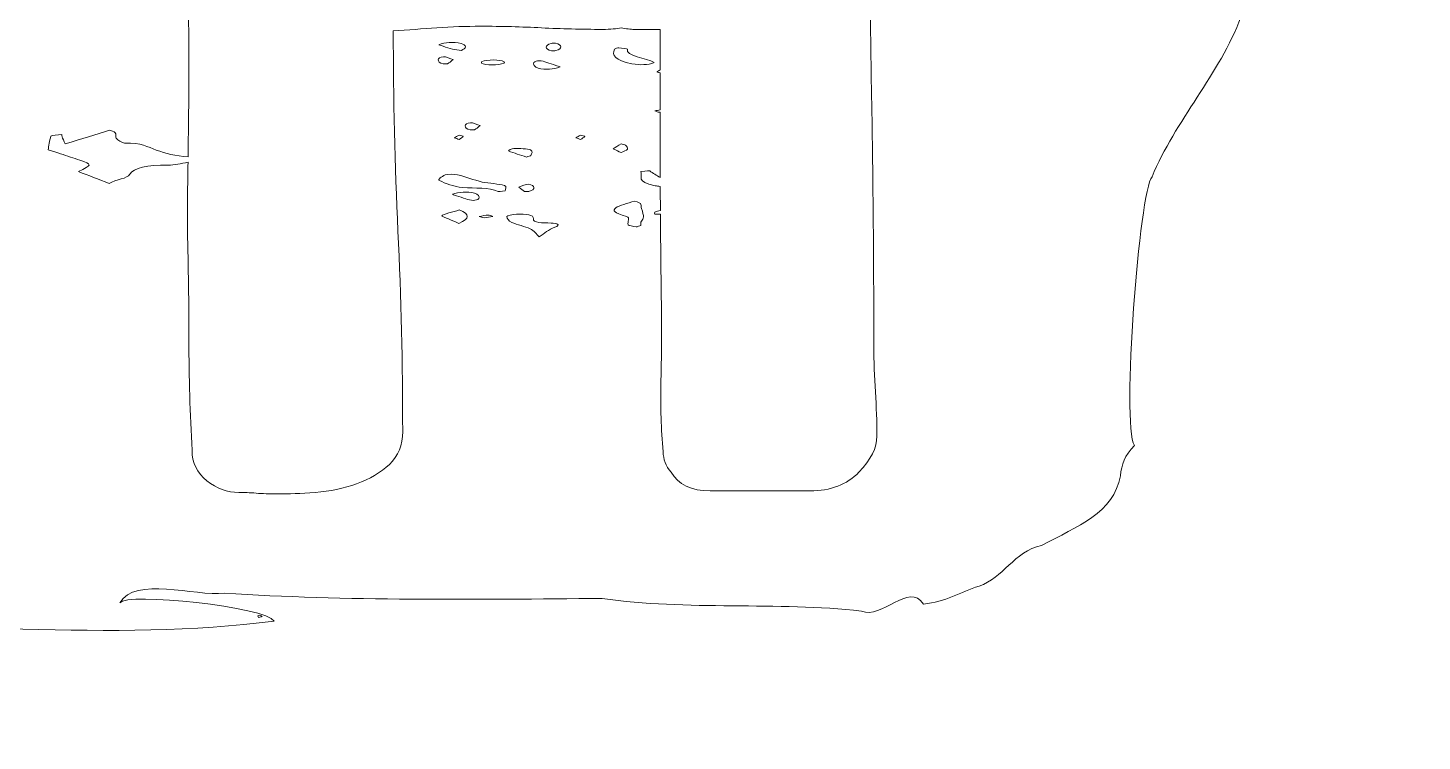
# Model space of a CAD drawing. Header units: inches. Extents: x 67 to 1013, y -929 to -151.
# Drawn here: x 722.6 to 963, y -929.2 to -806.2 of the extents above; entities that cross this region are included whole.
import ezdxf

# ---------------------------------------------------------------- set-up
doc = ezdxf.new("R2010")
doc.units = ezdxf.units.IN
doc.header["$MEASUREMENT"] = 0
doc.layers.add('Layer 1', color=7, linetype='Continuous')

# ---------------------------------------------------------------- blocks, each defined once
blk = doc.blocks.new('block 3')
at = {"layer": 'Layer 1', "lineweight": 0}
for points, knots in [([(959.3842266833344, -682.8145337689311), (959.4287854960694, -673.7352861738527), (946.2147605191658, -676.1222986561206), (939.211236917381, -673.2164720255623), (931.6628805598702, -671.2909392751953), (923.3328753789428, -668.4144030530078), (915.4486141254201, -668.7948667617547), (915.4486141254201, -668.7948667617547), (914.9385247796235, -668.093143361184), (914.9385247796235, -668.093143361184), (913.8725408749378, -666.627843942364), (896.5684531289917, -666.2045352213718), (893.8332275471948, -665.8123865092857), (886.3833368178257, -664.7446888041122), (879.1803891590407, -664.1824064433968), (871.7194366265103, -663.5227490548496), (855.7544502633136, -662.1096426509484), (839.8715705235827, -660.4210817683143), (823.8495613440864, -659.513390708873), (791.8837546074465, -657.7034615915491), (759.8254026443556, -657.5281865414509), (727.8156602951585, -658.3308683708783), (663.3985738831198, -659.9462032325828), (599.2236007402826, -665.5208846259684), (534.9972135827511, -669.922391684031), (479.129343014296, -673.7516451785286), (423.093052597701, -676.7378646320649), (367.0393125761193, -675.4790002722493), (335.1551450628149, -674.7624758674501), (303.2356109394013, -672.6722624700124), (271.3402258228907, -674.2044001079375), (239.6177787558099, -675.7276571433231), (207.1588648782281, -679.8611881247907), (175.7400720979394, -684.2076977671331), (170.9978303424868, -684.3384140044946), (166.6754697070464, -683.9021738798074), (161.8406827251411, -683.7695880419105), (159.6613517022333, -684.2181363701166), (154.1130005163732, -679.2859743603804), (153.5705047613146, -682.9422898054472), (150.4091660577233, -681.2443809201432), (149.1855125079728, -684.764682926334), (145.8967293679543, -684.2334047744807), (148.6905357664955, -688.4526257804409), (143.1315901776079, -689.8205501714292), (141.9331762350703, -693.2012553377208), (143.7191121455362, -695.927132916846), (141.4260470901199, -699.146585037046), (141.8716352174806, -701.3564528686838), (142.4924983949386, -704.4388009496961), (144.9140984870937, -705.5334520625747), (146.0193440030007, -708.582926334193), (149.7155442594685, -718.7784812483405), (152.8891911665778, -729.1511808131218), (156.2219099191534, -739.4575095589316), (157.5412246962469, -743.5365105248147), (158.8667714751218, -747.6460482994244), (159.3048812003453, -751.8758637084138), (159.7211789193334, -755.8892728555475), (159.3299650075141, -759.930726010698), (158.9389068957398, -763.9460047583652), (157.6297191215408, -777.3896790009094), (156.3203755472969, -790.8330416433637), (155.0111877730978, -804.2768716859518), (153.9381928664088, -815.2973878358953), (152.8775061632377, -826.5177954429728), (155.4907403101661, -837.3278257327529), (157.6150739173554, -846.1133902438905), (162.1027384000436, -854.3265453914191), (164.23112280839, -863.1114867023789), (166.3595072167363, -871.8964280133368), (165.6588744164774, -882.0362065115442), (158.7407292390963, -888.5291733673985), (164.1449653837635, -890.0946522148515), (165.344002526479, -897.8851218415657), (160.6153153749001, -900.7100882490122), (165.6119786030731, -898.1730403238598), (169.9296652371777, -905.2499457466201), (169.4845445099509, -910.3932168166975), (169.0389563825902, -915.5364878867749), (168.4385030109661, -922.402284249194), (173.8586307601763, -924.1290161427369), (184.4435299856086, -927.4804309006558), (186.7688456502428, -929.2165107968722), (199.6890317431607, -927.9606066379038), (213.348644847425, -926.6325670583155), (227.1905440037908, -926.3781455855951), (240.8038844948287, -924.9862279877507), (260.5072929265634, -922.9715776119119), (282.4721390046743, -919.7304692855214), (302.0911038122722, -921.2724223262503), (323.7024395893404, -920.4346854868036), (347.0229018549207, -925.4956941333694), (368.986034132542, -923.2372166878376), (386.5950225656379, -923.8283220567919), (406.4743292476478, -923.3310083146462), (423.380971079996, -923.8429672609764), (451.9338220411255, -921.9367537161324), (480.5751674275489, -921.0385664594087), (509.1830158043986, -920.0852259869189), (536.1691415177183, -919.1857923298376), (562.9447813708757, -916.1344484576875), (590.0352931140314, -913.9410954307714), (619.2929834766219, -911.5716883535333), (648.6260810607673, -909.9611832932114), (677.986911052838, -909.1109824502018), (706.1268918959577, -908.2964598173912), (737.4606178519316, -912.1838267284984), (765.0202435291721, -908.5035180765735), (763.8282173884618, -906.0749069824142), (739.484616230442, -903.4682164373553), (738.4222157267814, -905.3783249833141), (741.0753346851106, -900.6901458433131), (751.2445593917328, -904.2872572714587), (756.5068616958324, -903.6863364997007), (776.9665235437224, -905.0417968871261), (800.245387197414, -904.7914262155628), (821.5705182926777, -904.5955855595876), (836.2010772744616, -906.7375245718067), (851.7574001208541, -905.1262405112611), (866.3147330817101, -906.7655685798236), (869.7113298525437, -908.3469390318187), (874.518540226567, -901.6628055213241), (876.9834527311014, -905.5765026399586), (880.7704844135296, -905.2013361327263), (883.3656457552934, -903.4992206462175), (886.5600140683255, -902.4650199506177), (890.7292232599902, -901.1081573627907), (892.539775577492, -896.5324658549434), (897.3529063532078, -895.4420213432659), (903.5702629302868, -892.1332957975483), (909.747890496008, -889.8578361471646), (910.9696744452249, -883.4352909114368), (911.085278078268, -881.4792213523433), (911.6902496511848, -880.0087805320545), (913.3384583222833, -878.2069530170447), (911.0782670762637, -874.5130897612453), (914.2461493817245, -834.1769256321459), (916.390269594569, -831.8668783718749), (920.3854501364931, -822.2007320090452), (928.0540841283837, -814.0713972854755), (931.7174105754548, -804.2891798894689), (935.6903117110123, -793.6790410568228), (937.9547095582348, -782.1542001627313), (941.1096604599988, -771.2972740595451), (937.6591568737567, -771.22108783777), (937.1930031405191, -766.8910930001475), (936.2150462609934, -763.9154679496369), (934.782620651571, -759.5572733039553), (930.2879451668778, -756.7053534888037), (927.0924862535339, -753.1839608823011), (923.8970273401919, -749.6630356759306), (922.2887034804917, -743.784076795575), (926.2921414247758, -741.0095896025559), (928.2985343982546, -739.6181394048435), (931.1275516068581, -739.5056517726916), (933.1468759840336, -738.1300931795231), (936.9884376820482, -735.5138988317485), (935.9705959911244, -730.1648159028446), (937.5694160481071, -726.0781807347812), (939.5184746051982, -721.0974091111493), (944.55673644526, -717.5641757012618), (946.8979437144371, -712.6888807077776), (949.6348830967236, -706.9886244785012), (949.724623922375, -701.7884863921681), (955.0067128321298, -697.0029322243354), (958.4684340215772, -693.4944710215295), (959.4985839160199, -689.3215226287939), (962.9531383034191, -686.2673743558407), (960.9350603266012, -685.697457792945), (961.8145515779834, -683.3621709254603), (959.3842266833344, -682.8145337689311)], [0, 0, 0, 0, 1, 1, 1, 2, 2, 2, 3, 3, 3, 4, 4, 4, 5, 5, 5, 6, 6, 6, 7, 7, 7, 8, 8, 8, 9, 9, 9, 10, 10, 10, 11, 11, 11, 12, 12, 12, 13, 13, 13, 14, 14, 14, 15, 15, 15, 16, 16, 16, 17, 17, 17, 18, 18, 18, 19, 19, 19, 20, 20, 20, 21, 21, 21, 22, 22, 22, 23, 23, 23, 24, 24, 24, 25, 25, 25, 26, 26, 26, 27, 27, 27, 28, 28, 28, 29, 29, 29, 30, 30, 30, 31, 31, 31, 32, 32, 32, 33, 33, 33, 34, 34, 34, 35, 35, 35, 36, 36, 36, 37, 37, 37, 38, 38, 38, 39, 39, 39, 40, 40, 40, 41, 41, 41, 42, 42, 42, 43, 43, 43, 44, 44, 44, 45, 45, 45, 46, 46, 46, 47, 47, 47, 48, 48, 48, 49, 49, 49, 50, 50, 50, 51, 51, 51, 52, 52, 52, 53, 53, 53, 54, 54, 54, 55, 55, 55, 56, 56, 56, 57, 57, 57, 57]), ([(869.0951406764216, -734.2062690579951), (869.0029070500586, -738.4215950628422), (868.8682958115824, -742.5895578541513), (868.6913069609946, -746.7126502326355), (868.509332508982, -751.0152242624208), (868.2874732455693, -755.230550267268), (868.0182507686186, -759.3536426457522), (867.7490282916679, -763.4817206256612), (867.6144170531916, -767.6920610290836), (867.6144170531916, -771.9946350588689), (867.6144170531916, -787.056136963829), (867.7490282916679, -801.9431428189127), (868.0182507686186, -816.6431886205592), (868.2874732455693, -831.3482200236303), (868.4220844840438, -846.1404994516397), (868.4220844840438, -861.0225197052987), (868.4220844840438, -863.7122516740928), (868.509332508982, -866.3596060307736), (868.6913069609946, -868.9571043732049), (868.8682958115824, -871.5570955163475), (868.9605294379453, -874.1122162466654), (868.9605294379453, -876.6224665641585), (868.9605294379453, -878.5967647284633), (867.9260171422557, -880.655818116993), (865.8669637537259, -882.8071051318857), (863.8029247637714, -884.9608849474916), (860.9785815565028, -886.0352820545813), (857.3939341319183, -886.0352820545813), (857.3939341319183, -886.0352820545813), (840.1811452120673, -886.0352820545813), (840.1811452120673, -886.0352820545813), (836.9529682893717, -886.0352820545813), (834.7094476481161, -884.9608849474916), (833.4580616904386, -882.8071051318857), (832.5581606332235, -881.732708024796), (832.1119493056867, -880.5685700920549), (832.1119493056867, -879.3121985329526), (831.750493202373, -875.3685878057695), (831.6158819638968, -871.4698474914094), (831.7081155902597, -867.6109919884511), (831.7978564159093, -863.7571220869177), (831.842726828736, -859.8583817725575), (831.842726828736, -855.9122782446611), (831.7123221914626, -850.0482761685817), (831.682720183002, -844.1842740925003), (831.647041972803, -838.320272016419), (831.3175248786192, -838.316377015306), (830.9876961843456, -838.311703013971), (830.6603602907853, -838.311703013971), (830.6603602907853, -838.1939181803045), (830.533694854581, -838.0513611395581), (830.6809258966623, -837.9711241166242), (830.9549781749938, -837.8210886737397), (831.286209069669, -837.7293224475106), (831.6397193707107, -837.6612378280515), (831.6320851685286, -836.2761754321655), (831.5959395581976, -834.8911130362794), (831.5936025575284, -833.5060506403934), (831.2974266728743, -833.4714630305061), (830.9929933858602, -833.4415494219575), (830.7212781081962, -833.3924724079297), (827.2603359189707, -832.7656888287784), (828.6204703077328, -831.7853949485852), (828.2786450100302, -830.9275599033954), (829.2795044961022, -830.8583846836227), (829.7479952300073, -830.8061916687038), (829.7796226390474, -830.8261340744048), (830.3845942119642, -831.2165689860012), (830.9914353854147, -831.6070038975977), (831.5767761527204, -832.0003990100395), (831.5767761527204, -831.9017775818502), (831.5735043517852, -831.8033119537067), (831.5735043517852, -831.7046905255193), (831.5735043517852, -831.7046905255193), (831.5735043517852, -820.6849533757977), (831.5735043517852, -820.6849533757977), (831.5225577372221, -820.6899389772225), (831.4773757243092, -820.7036493811411), (831.4254943094802, -820.7073885822101), (831.2337044546621, -820.7214105862186), (830.9189883647068, -820.5543929384803), (830.6603602907853, -820.4699493143435), (830.9626123771759, -820.4205607002277), (831.270784865259, -820.37974108856), (831.5735043517852, -820.3311314746661), (831.5735043517852, -820.3311314746661), (831.5735043517852, -813.9344490463318), (831.5735043517852, -813.9344490463318), (831.3896602992372, -813.8744660291886), (831.2125156486054, -813.8166642126671), (830.9957977866616, -813.7459309924488), (831.1840042404547, -813.6350013607425), (831.3793774962978, -813.5193977276995), (831.5735043517852, -813.4045730948801), (831.5735043517852, -813.4045730948801), (831.5735043517852, -806.4227056992859), (831.5735043517852, -806.4227056992859), (831.5735043517852, -806.4227056992859), (827.1363190835236, -806.4227056992859), (827.1363190835236, -806.4227056992859), (826.505640503261, -806.4227056992859), (825.7453362859469, -806.3354576743477), (824.8504208301565, -806.1534832223351), (824.1324942249557, -806.3354576743477), (823.0556043171528, -806.4227056992859), (821.6222439074627, -806.4227056992859), (818.0326108814534, -806.4227056992859), (814.5377042825203, -806.3354576743477), (811.1325385092368, -806.1534832223351), (807.7248799352419, -805.9764943717473), (804.2274805355974, -805.8842607453844), (800.6428331110128, -805.8842607453844), (798.1300899928083, -805.8842607453844), (795.6223324760267, -805.9764943717473), (793.1120821585337, -806.1534832223351), (790.5993390403273, -806.3354576743477), (788.0915815235476, -806.5149393256488), (785.5813312060545, -806.6919281762366), (785.5813312060545, -818.3482643079133), (785.8505536830053, -829.8674964004022), (786.388998636905, -841.2521172544148), (786.9274435908064, -852.641723709854), (787.1966660677572, -864.1609558023429), (787.1966660677572, -875.814799133308), (787.1966660677572, -878.1480606002133), (786.4313762490183, -880.0301251381552), (784.9082750136768, -881.4634855478453), (783.3826809776237, -882.8993387582486), (781.5006164396818, -884.0186062781631), (779.262081399851, -884.8262737090154), (777.0160679578839, -885.6314483391543), (774.6429216795786, -886.1275156809443), (772.1326713620856, -886.3045045315321), (769.6199282438793, -886.4814933821199), (767.4686412289866, -886.5737270084828), (765.6788103174076, -886.5737270084828), (764.2404643062928, -886.5737270084828), (762.9890783486153, -886.5263637949447), (761.9121884408123, -886.4391157700065), (760.8377913337226, -886.3468821436436), (759.8506422515693, -886.3045045315321), (758.9532339950674, -886.3045045315321), (756.9789358307626, -886.3045045315321), (755.1417417056473, -885.6314483391543), (753.441651619718, -884.2878287551139), (751.7340831316506, -882.941716370362), (750.8865308893983, -881.1942630708945), (750.8865308893983, -879.0429760560019), (750.5250747860864, -872.768596662625), (750.3480859354986, -866.44685405571), (750.3480859354986, -860.080241035972), (750.3480859354986, -853.718613617657), (750.2558523091357, -847.396871010742), (750.0788634585479, -841.1199988166518), (750.0788634585479, -837.1623660854602), (750.1287194727975, -833.2510059674951), (750.1849632888734, -829.3454104511766), (748.9722157422402, -829.5702299154364), (747.8406400188069, -829.8416335930087), (746.7363293031667, -829.8382059920295), (743.1708452840612, -829.8276115890021), (740.7710571981406, -830.2791201180535), (740.1724734270501, -831.4130328421561), (739.7831291157654, -832.1512134531458), (737.7133255241624, -832.334745905604), (736.6034060069196, -832.9901966929483), (734.7711974832273, -832.2890964925573), (733.0531903921783, -831.6317761046776), (731.2814322857648, -830.953422710787), (733.6729629693236, -829.8399197925191), (733.7064599788991, -829.7185515578294), (731.5441111608452, -828.9820847473293), (731.0075358074773, -828.799175495049), (730.4488368477869, -828.6232772447729), (729.9001090909478, -828.4444187936497), (728.8029651773559, -828.0868576914509), (727.705977063808, -827.7291407892062), (726.0831637999672, -827.1997322378866), (726.1945608318074, -826.516704842661), (726.260152650555, -825.6682178001411), (726.5555495349872, -824.8286113601607), (726.5954343463873, -824.7161237280088), (727.7944714891019, -824.6469485082362), (728.4564658783165, -824.5572076825865), (728.4564658783165, -824.6838731187909), (728.4172042670943, -824.811629155307), (728.4641000804986, -824.9365807910217), (728.5937257175501, -825.2835474901931), (728.7596527649748, -825.6295793890968), (729.0058168353353, -826.1918617498122), (731.8870270588595, -825.3017760954026), (734.2816737433095, -824.5618816839233), (736.6685304255334, -823.8243242731096), (738.250991477842, -824.1801715748206), (737.4941148615071, -824.7301457320173), (737.8183347541762, -825.192092864052), (738.0375454168334, -825.5058741537396), (738.816234039401, -826.0446307077291), (739.2312853580333, -826.0335689045678), (742.1447461907755, -825.9548898820794), (743.2253752996457, -826.7289045033122), (744.7176281261709, -827.2366568484413), (746.3814168017234, -827.8029900103138), (747.9836644596871, -828.2881513489847), (750.1935322913232, -828.4035991819837), (750.2050614946183, -827.670404172417), (750.1997642931037, -826.9219407584878), (750.2134746970223, -826.1906153494565), (750.3007227219605, -821.2623483408315), (750.3480859354986, -816.2867181186703), (750.3480859354986, -811.2637246829709), (750.3480859354986, -806.9611506531874), (750.2558523091357, -802.6560838226887), (750.0788634585479, -798.3535097929052), (749.8968890065335, -794.0509357631199), (749.8096409815971, -789.7458689326213), (749.8096409815971, -785.4432949028378), (749.8096409815971, -780.7817575704521), (749.9442522200716, -776.1227130387779), (750.2134746970223, -771.4561901049674), (750.4826971739731, -766.797145573295), (750.6173084124493, -762.1356082409093), (750.6173084124493, -757.4715781078103), (750.6173084124493, -754.9613277903172), (750.5699451989112, -752.3613366471727), (750.4826971739731, -749.6716046783804), (750.3904635476101, -746.9818727095862), (750.3480859354986, -744.384374367155), (750.3480859354986, -741.8716312489487), (750.3480859354986, -741.8716312489487), (750.3480859354986, -739.0472880416801), (750.3480859354986, -739.0472880416801), (750.3480859354986, -738.0651245609533), (750.435333960435, -737.1228458916266), (750.6173084124493, -736.2229448344115), (751.1532605656375, -727.0793518209412), (751.4224830425883, -717.9332660067575), (751.4224830425883, -708.7896729932854), (751.4224830425883, -707.8947575374968), (751.3302494162253, -706.9524788681701), (751.1532605656375, -705.9653297860168), (750.9737789143364, -704.9806735045768), (750.8865308893983, -704.0408876359616), (750.8865308893983, -703.1409865787482), (750.8865308893983, -701.1691812151566), (751.5994718931761, -699.6012095669903), (753.0378179042909, -698.4345788335377), (754.4711783139828, -697.2704409007965), (756.2186316134485, -696.4179030571195), (758.282670603403, -695.879458103218), (760.3417239919327, -695.3410131493183), (762.4506333947138, -695.0294130602542), (764.6019204096046, -694.9371794338913), (766.7532074244973, -694.8499314089531), (768.5455311367896, -694.8025681954168), (769.9813843471929, -694.8025681954168), (771.5967192088974, -694.8025681954168), (773.2968092948249, -694.8948018217798), (775.0916258078305, -695.0717906723676), (776.8814567194095, -695.2537651243802), (778.5890252074751, -695.6102356262672), (780.2018672684662, -696.1486805801687), (780.4478755387827, -696.2303198035042), (780.6606983996116, -696.3611918409115), (780.8981376674783, -696.455450867852), (780.9028116688132, -696.3959352508409), (780.9021884686354, -696.3364196338298), (780.9071740700601, -696.2770598168627), (780.9148082722422, -696.1868515910792), (781.5006164396818, -696.0120439411148), (781.6618694857716, -696.0296493461465), (782.2124668431461, -696.0894765632474), (783.089621093859, -696.203833795933), (783.129350105215, -696.3228650299552), (783.2782949477878, -696.7636233559351), (783.2190909308665, -697.2113926839193), (783.2047573267682, -697.6577598115018), (783.6469178531497, -697.9489500947311), (784.1009191829144, -698.2219117727509), (784.5069340989648, -698.5691900720121), (785.707685042169, -699.6001189666786), (786.4036438410913, -701.0577841833165), (786.6198943029012, -702.9153881142665), (787.0310506204205, -702.9939113367109), (787.6114057863015, -703.2556554115235), (788.0122793008813, -703.3815418475042), (787.5913075805565, -703.7116821418676), (787.3544915128678, -703.9245050026984), (787.0290252198411, -704.1233058595208), (787.0058110132068, -704.1374836635714), (786.880859377492, -704.142780865086), (786.7392371370133, -704.1415344647303), (787.0441378241612, -707.0618504994309), (787.3019868978608, -710.0317109482912), (787.4633957439964, -713.0922470230707), (787.6403845945842, -716.4999055970657), (787.7326182209472, -719.8153305446995), (787.7326182209472, -723.0435074673933), (787.7326182209472, -731.6511483276754), (787.4633957439964, -740.124177949483), (786.9274435908064, -748.460103532103), (786.388998636905, -756.7985219154343), (786.1197761599542, -765.2715515372402), (786.1197761599542, -773.8791923975223), (788.6275336767358, -773.8791923975223), (791.0954063821173, -773.7894515718726), (793.5159158739589, -773.6099699205733), (795.9364253658023, -773.4329810699855), (798.3120644448209, -773.3407474436226), (800.6428331110128, -773.3407474436226), (804.765925489497, -773.163758593033), (808.7544066295068, -773.0291473545585), (812.613262132465, -772.9369137281956), (816.4671320340003, -772.8496657032574), (820.3658723483586, -772.715054464783), (824.311975876255, -772.5330800127704), (824.311975876255, -772.5330800127704), (831.3042818748345, -772.5330800127704), (831.3042818748345, -772.5330800127704), (831.6632451774349, -769.8433480439762), (831.7978564159093, -767.1112384630705), (831.7081155902597, -764.3292728679135), (831.6158819638968, -761.552292874183), (831.6632451774349, -758.7279496669125), (831.842726828736, -755.8587360468191), (832.0197156793238, -749.4023822014296), (832.1543269177982, -742.9061435446401), (832.2465605441612, -736.3575560728859), (832.3338085690993, -729.8139542025601), (832.3811717826356, -723.2254819194059), (832.3811717826356, -716.5896464227171), (832.3811717826356, -714.9743115610127), (832.4684198075738, -713.3614695000215), (832.6503942595864, -711.7486274390303), (832.8273831101742, -710.1332925773258), (832.9196167365371, -708.430709690685), (832.9196167365371, -706.6383859783928), (832.9196167365371, -705.7409777218909), (832.8273831101742, -704.9806735045768), (832.6503942595864, -704.3499949243123), (832.6086398476527, -704.2061914832102), (832.6204806510377, -704.0877834493658), (832.5885416419078, -703.9484982095546), (831.8964778440986, -703.4399668642036), (831.7377175987203, -702.9368885204112), (832.3962843869558, -702.4182301721667), (832.4346111979103, -701.0725851875468), (832.8678911217539, -699.9645352708376), (833.7272841673894, -699.1051422252021), (834.6221996231798, -698.2102267694117), (835.4273742533187, -697.5845337905721), (836.1477936592328, -697.2230776872602), (836.8607346630088, -696.8666071853713), (837.6260244817495, -696.5973847084206), (838.4336919125999, -696.4179030571195), (839.2388665427388, -696.2409142065317), (840.0889115857044, -695.9716917295809), (840.9888126429178, -695.6102356262672), (842.6016547039108, -695.2537651243802), (844.2568743770134, -694.9845426474294), (845.9644428650809, -694.8025681954168), (847.6670257517217, -694.625579344829), (849.0580085493002, -694.5333457184661), (850.1324056563899, -694.5333457184661), (851.9222365679689, -694.5333457184661), (853.9862755579234, -694.6679569569405), (856.3195370248286, -694.9371794338913), (858.6478128903091, -695.206401910842), (860.7990999052017, -695.7024692526302), (862.7733980695066, -696.4179030571195), (865.2836483869996, -696.9538552103095), (866.983738472929, -698.2999675950614), (867.8836395301423, -700.451254609954), (868.0606283807319, -700.8127107132677), (868.1528620070931, -701.2165444286929), (868.1528620070931, -701.6627557562315), (868.1528620070931, -702.1114598844833), (868.2426028327445, -702.5152935999085), (868.4220844840438, -702.8717641017975), (868.4220844840438, -702.8717641017975), (868.4220844840438, -704.2178764865512), (868.4220844840438, -704.2178764865512), (868.5990733346316, -707.2665717579457), (868.7785549859327, -710.180655790864), (868.9605294379453, -712.9576357845963), (869.1375182885331, -715.7396013797515), (869.229751914896, -718.6511926119583), (869.229751914896, -721.6998878833529), (869.229751914896, -725.8254730625504), (869.1823887013579, -729.9959286545727), (869.0951406764216, -734.2062690579951)], [0, 0, 0, 0, 1, 1, 1, 2, 2, 2, 3, 3, 3, 4, 4, 4, 5, 5, 5, 6, 6, 6, 7, 7, 7, 8, 8, 8, 9, 9, 9, 10, 10, 10, 11, 11, 11, 12, 12, 12, 13, 13, 13, 14, 14, 14, 15, 15, 15, 16, 16, 16, 17, 17, 17, 18, 18, 18, 19, 19, 19, 20, 20, 20, 21, 21, 21, 22, 22, 22, 23, 23, 23, 24, 24, 24, 25, 25, 25, 26, 26, 26, 27, 27, 27, 28, 28, 28, 29, 29, 29, 30, 30, 30, 31, 31, 31, 32, 32, 32, 33, 33, 33, 34, 34, 34, 35, 35, 35, 36, 36, 36, 37, 37, 37, 38, 38, 38, 39, 39, 39, 40, 40, 40, 41, 41, 41, 42, 42, 42, 43, 43, 43, 44, 44, 44, 45, 45, 45, 46, 46, 46, 47, 47, 47, 48, 48, 48, 49, 49, 49, 50, 50, 50, 51, 51, 51, 52, 52, 52, 53, 53, 53, 54, 54, 54, 55, 55, 55, 56, 56, 56, 57, 57, 57, 58, 58, 58, 59, 59, 59, 60, 60, 60, 61, 61, 61, 62, 62, 62, 63, 63, 63, 64, 64, 64, 65, 65, 65, 66, 66, 66, 67, 67, 67, 68, 68, 68, 69, 69, 69, 70, 70, 70, 71, 71, 71, 72, 72, 72, 73, 73, 73, 74, 74, 74, 75, 75, 75, 76, 76, 76, 77, 77, 77, 78, 78, 78, 79, 79, 79, 80, 80, 80, 81, 81, 81, 82, 82, 82, 83, 83, 83, 84, 84, 84, 85, 85, 85, 86, 86, 86, 87, 87, 87, 88, 88, 88, 89, 89, 89, 90, 90, 90, 91, 91, 91, 92, 92, 92, 93, 93, 93, 94, 94, 94, 95, 95, 95, 96, 96, 96, 97, 97, 97, 98, 98, 98, 99, 99, 99, 100, 100, 100, 101, 101, 101, 102, 102, 102, 103, 103, 103, 104, 104, 104, 105, 105, 105, 106, 106, 106, 107, 107, 107, 108, 108, 108, 109, 109, 109, 110, 110, 110, 111, 111, 111, 112, 112, 112, 113, 113, 113, 114, 114, 114, 115, 115, 115, 116, 116, 116, 117, 117, 117, 118, 118, 118, 119, 119, 119, 120, 120, 120, 121, 121, 121, 122, 122, 122, 123, 123, 123, 124, 124, 124, 125, 125, 125, 126, 126, 126, 127, 127, 127, 128, 128, 128, 129, 129, 129, 130, 130, 130, 130]), ([(703.2790228819649, -857.2773982348481), (703.2790228819649, -857.2773982348481), (703.2790228819649, -869.6276677648675), (703.2790228819649, -869.6276677648675), (703.2790228819649, -871.0660137759842), (703.1444116434886, -872.4520109721379), (702.8751891665379, -873.7981233568898), (702.605966689589, -875.1417429409303), (702.3791218247497, -876.5327257385088), (702.2021329741619, -877.9660861482007), (702.2021329741619, -877.9660861482007), (702.2021329741619, -879.5814210099034), (702.2021329741619, -879.5814210099034), (702.2021329741619, -882.0941641281097), (701.3047247176601, -883.7493838012124), (699.5148938060811, -884.5570512320646), (697.7200772930773, -885.3622258622036), (695.7482719294858, -885.7660595776306), (693.5969849145931, -885.7660595776306), (691.0842417963868, -885.7660595776306), (688.7086027173682, -885.8582932039935), (686.4700676775392, -886.0352820545813), (684.2240542355703, -886.2172565065939), (681.9381559822032, -886.3045045315321), (679.6098801167227, -886.3045045315321), (676.5586920446149, -886.3045045315321), (674.2304161791362, -886.0352820545813), (672.6175741181432, -885.4968371006798), (671.0047320571539, -884.9608849474916), (669.7932309108746, -884.2454511430024), (668.9855634800224, -883.3455500857872), (668.1803888498835, -882.4506346299968), (667.6843215080953, -881.3737447221956), (667.5073326575075, -880.1173731630915), (667.3253582054949, -878.8659872054141), (667.2381101805568, -877.4276411942992), (667.2381101805568, -875.814799133308), (667.1765691629662, -873.7233393355145), (667.1521085559762, -871.655405344447), (667.1218833473358, -869.5837321523104), (666.0788020491964, -869.7485685994252), (665.0470941543081, -869.9116912460486), (663.9784616488669, -870.0805784943223), (662.4483494115211, -868.9108317599785), (663.0642269875552, -867.9750966925221), (667.0784151349126, -867.251093885583), (667.0600307296572, -865.1647754892601), (667.0765455343771, -863.1010480993937), (667.0910349385194, -861.0360743091733), (666.8601392725232, -861.0106789019137), (666.6289320064388, -860.985283494656), (666.396478339997, -860.9597322873524), (664.9300883208653, -860.2983610983156), (665.951980812948, -859.5307342789092), (665.6360183226388, -858.8167026748197), (665.343270038964, -858.1531502851594), (665.9251832052887, -857.6348035370029), (667.1084845435071, -857.1307903929428), (667.1603659583361, -853.4861599512151), (667.1715835615414, -849.7566184852185), (667.1912143671525, -846.0446824242517), (666.9959969113552, -845.9759746046147), (666.8029606561795, -845.9061761846642), (666.644512010891, -845.830768963111), (666.3612675299337, -845.6958461245467), (666.1009256555208, -845.38689463624), (666.24052249542, -845.3563578275116), (666.5253249768248, -845.294505209833), (666.8543746708747, -845.2494789969624), (667.1974463689348, -845.2147355870329), (667.2058595713388, -843.4057412699767), (667.2376427804229, -841.6447333666347), (667.2377985804669, -839.8193800449026), (667.1112889443084, -839.817977844501), (666.9746523052545, -839.8238982461935), (666.8585812720776, -839.8156408438335), (666.5511877842164, -839.7939846376448), (666.2604649011209, -839.6726164029533), (666.0710120469703, -839.5741507748098), (665.9496438122806, -839.5113633568635), (665.9180164032405, -839.3554075122884), (666.032373635926, -839.3295447048949), (666.4734435619957, -839.2315464768853), (666.8302256639727, -839.0942866376536), (667.1771923631459, -838.9528201972171), (667.1450975539719, -837.9983891244174), (667.1058359427498, -837.046762452419), (666.968887703606, -836.141875793779), (666.7894060523067, -834.9777378610379), (666.6996652266553, -833.7687295154738), (666.6996652266553, -832.5123579563697), (666.520183575356, -829.4661554856884), (666.3855723368797, -826.325226587931), (666.2958315112301, -823.0970496652371), (666.2035978848671, -819.871365543253), (666.1612202727538, -816.7354222469221), (666.1612202727538, -813.6842341748143), (666.1612202727538, -809.56114179633), (666.2509610984052, -805.4804270299574), (666.4304427497045, -801.4470754771246), (666.6074316002923, -797.4112311235767), (666.7894060523067, -793.3355019586306), (666.968887703606, -789.2099167794331), (667.1458765541938, -782.7535629340437), (667.2804877926701, -776.2997018893657), (667.372721419033, -769.8433480439762), (667.4599694439694, -763.3894869992982), (667.5073326575075, -756.9331331539088), (667.5073326575075, -750.4792721092308), (667.5073326575075, -746.7126502326355), (667.2804877926701, -742.9061435446401), (666.8342764651316, -739.0472880416801), (666.3855723368797, -735.1934181401466), (666.1612202727538, -731.2946778257883), (666.1612202727538, -727.3485742978919), (664.0099332578611, -727.3485742978919), (661.8137758301436, -727.2588334722404), (659.5727479896013, -727.0793518209412), (657.3292273483457, -726.9023629703534), (655.2228107462797, -726.8101293439904), (653.2510053826882, -726.8101293439904), (651.4586816703959, -726.8101293439904), (649.708735570217, -726.8549997568152), (648.0061526835743, -726.9447405824649), (646.3010769962202, -727.0369742088278), (644.6458573231175, -727.0793518209412), (643.030522461413, -727.0793518209412), (641.05622429711, -727.0793518209412), (639.443382236117, -726.6331404934026), (638.1895034777281, -725.7332394361874), (636.933131918624, -724.8383239803989), (636.3074389397862, -723.6741860476577), (636.3074389397862, -722.2383328372543), (636.3074389397862, -722.2383328372543), (636.3074389397862, -705.0230511166901), (636.3074389397862, -705.0230511166901), (636.3074389397862, -702.6947752512096), (636.933131918624, -700.5858658484303), (638.1895034777281, -698.7038013104884), (639.443382236117, -696.8192439718332), (642.581818333163, -695.879458103218), (647.6048117688624, -695.879458103218), (649.0381721785525, -695.879458103218), (650.429154976131, -695.9243285160446), (651.7727745601715, -696.0140693416943), (653.1163941442119, -696.1063029680572), (654.5048841410771, -696.1486805801687), (655.9407373514805, -696.1486805801687), (658.269013216961, -696.1486805801687), (660.6022746838662, -695.9716917295809), (662.9355361507714, -695.6102356262672), (665.2638120162519, -695.2537651243802), (667.6843215080953, -695.0717906723676), (670.1970646263017, -695.0717906723676), (673.0637854456836, -695.0717906723676), (675.8457510408389, -695.1640242987305), (678.535483009633, -695.3410131493183), (681.2252149784272, -695.5204948006176), (683.9149469472195, -695.6102356262672), (686.6046789160137, -695.6102356262672), (686.6046789160137, -695.6102356262672), (709.4661542504036, -695.6102356262672), (709.4661542504036, -695.6102356262672), (711.2559851619826, -695.6102356262672), (713.0034384614501, -695.7024692526302), (714.7110069495156, -695.879458103218), (716.411097035445, -696.0589397545191), (718.2482911605621, -696.1486805801687), (720.2250821255784, -696.1486805801687), (721.2994792326681, -696.1486805801687), (722.2841355141081, -696.0589397545191), (723.18154377061, -695.879458103218), (724.0764592264004, -695.7024692526302), (725.0661011092652, -695.6102356262672), (726.1404982163549, -695.6102356262672), (727.6191964390036, -695.6102356262672), (728.8536001918292, -695.7688400716015), (729.8991742906801, -696.051149752293), (729.8790760849351, -695.8484538943576), (729.9904731167753, -695.6116378266688), (730.0348761294663, -695.410499969179), (730.0548185351672, -695.3190453430379), (730.5243998693859, -695.2381851199261), (730.9612631942509, -695.0956280791797), (731.9568254788082, -695.4486709800894), (733.0139287809561, -695.786912876767), (733.8893692311794, -696.1692461860475), (734.0330168722376, -696.2325010041277), (733.351080077322, -696.635867319419), (733.102579006294, -696.6307259179503), (732.5077344362726, -696.6177945142535), (731.81348943784, -696.6008123093998), (731.2158404670172, -696.551423695284), (731.8170728388632, -696.8471321798042), (732.3494415910282, -697.1878668771951), (732.7314633002206, -697.6269114026854), (733.89560123296, -698.9730237874392), (734.6559054502741, -700.3640065850159), (735.0173615535878, -701.7948741939945), (735.0173615535878, -702.6947752512096), (734.9699983400496, -703.5448202941734), (734.8827503151115, -704.3499949243123), (734.7905166887504, -705.1576623551646), (734.748139076637, -706.0102001988416), (734.748139076637, -706.905115654632), (734.748139076637, -709.0588954702362), (734.8353871015752, -711.2550528979536), (735.0173615535878, -713.496080738496), (735.1943504041756, -715.7396013797515), (735.2865840305385, -717.9332660067575), (735.2865840305385, -720.0845530216502), (735.2865840305385, -722.4178144885555), (734.0302124714362, -724.2998790264974), (731.5199621539414, -725.7332394361874), (730.2635905948391, -726.2716843900889), (729.0994526620998, -726.5409068670397), (728.0225627542968, -726.5409068670397), (728.0225627542968, -726.5409068670397), (708.9277092965021, -726.5409068670397), (708.9277092965021, -726.5409068670397), (707.1328927834984, -726.5409068670397), (705.4303098968576, -726.6331404934026), (703.8174678358664, -726.8101293439904), (703.8174678358664, -731.4741594770876), (703.9047158608046, -736.2229448344115), (704.0866903128172, -741.0639638180983), (704.263679163405, -745.9049828017833), (704.3559127897679, -750.7484945861834), (704.3559127897679, -755.5895135698684), (704.3559127897679, -756.4869218263702), (704.2213015512916, -757.4715781078103), (703.9520790743409, -758.5459752149), (703.6828565973901, -759.6228651227029), (703.5482453589157, -760.6100142048545), (703.5482453589157, -761.5049296606448), (703.5482453589157, -762.5818195684478), (703.6828565973901, -763.7035798890756), (703.9520790743409, -764.867717821815), (704.2213015512916, -766.0368413559809), (704.3559127897679, -767.245849701545), (704.3559127897679, -768.4997284599358), (704.3559127897679, -771.9073870339307), (704.263679163405, -775.2701751951008), (704.0866903128172, -778.5856001427346), (703.9047158608046, -781.9060106917914), (703.7252342095035, -785.26630605225), (703.5482453589157, -788.6714718255316), (703.5482453589157, -789.0329279288453), (703.5008821453775, -789.3445280179094), (703.4136341204394, -789.6112576941468), (703.3214004940783, -789.8804801710976), (703.2790228819649, -790.1970658615865), (703.2790228819649, -790.5535363634735), (703.0995412306638, -790.9149924667872), (703.0098004050142, -791.184214943738), (703.0098004050142, -791.3612037943258), (703.0098004050142, -791.5406854456269), (702.9175667786512, -791.8099079225758), (702.7405779280634, -792.1663784244647), (702.5610962767623, -792.7048233783662), (702.4713554511127, -793.2432683322677), (702.4713554511127, -793.7817132861692), (702.4713554511127, -796.4714452549633), (702.605966689589, -799.1611772237557), (702.8751891665379, -801.8509091925498), (703.1444116434886, -804.540641161344), (703.2790228819649, -807.2303731301363), (703.2790228819649, -809.9201050989304), (703.2790228819649, -809.9201050989304), (703.2790228819649, -856.5362574230112), (703.2790228819649, -856.5362574230112), (703.9315134684621, -856.6147806454537), (704.5850946552728, -856.7305400785408), (705.2416360429288, -856.9070615289966), (704.5850946552728, -857.0834271794065), (703.9315134684621, -857.1990308124477), (703.2790228819649, -857.2773982348481)], [0, 0, 0, 0, 1, 1, 1, 2, 2, 2, 3, 3, 3, 4, 4, 4, 5, 5, 5, 6, 6, 6, 7, 7, 7, 8, 8, 8, 9, 9, 9, 10, 10, 10, 11, 11, 11, 12, 12, 12, 13, 13, 13, 14, 14, 14, 15, 15, 15, 16, 16, 16, 17, 17, 17, 18, 18, 18, 19, 19, 19, 20, 20, 20, 21, 21, 21, 22, 22, 22, 23, 23, 23, 24, 24, 24, 25, 25, 25, 26, 26, 26, 27, 27, 27, 28, 28, 28, 29, 29, 29, 30, 30, 30, 31, 31, 31, 32, 32, 32, 33, 33, 33, 34, 34, 34, 35, 35, 35, 36, 36, 36, 37, 37, 37, 38, 38, 38, 39, 39, 39, 40, 40, 40, 41, 41, 41, 42, 42, 42, 43, 43, 43, 44, 44, 44, 45, 45, 45, 46, 46, 46, 47, 47, 47, 48, 48, 48, 49, 49, 49, 50, 50, 50, 51, 51, 51, 52, 52, 52, 53, 53, 53, 54, 54, 54, 55, 55, 55, 56, 56, 56, 57, 57, 57, 58, 58, 58, 59, 59, 59, 60, 60, 60, 61, 61, 61, 62, 62, 62, 63, 63, 63, 64, 64, 64, 65, 65, 65, 66, 66, 66, 67, 67, 67, 68, 68, 68, 69, 69, 69, 70, 70, 70, 71, 71, 71, 72, 72, 72, 73, 73, 73, 74, 74, 74, 75, 75, 75, 76, 76, 76, 77, 77, 77, 78, 78, 78, 79, 79, 79, 80, 80, 80, 81, 81, 81, 82, 82, 82, 83, 83, 83, 84, 84, 84, 85, 85, 85, 86, 86, 86, 87, 87, 87, 88, 88, 88, 89, 89, 89, 90, 90, 90, 91, 91, 91, 92, 92, 92, 92]), ([(797.350778170061, -810.0766841436853), (796.8241740195444, -810.0004979219084), (796.2349382511256, -809.9506419076588), (795.7857667227399, -809.8409586763082), (795.1959077541433, -809.6962204349384), (794.7140182164076, -809.5044305801202), (794.1905300667822, -809.3314925306913), (793.9359527940178, -809.2476721067324), (793.6921257243248, -809.1602682817502), (793.442845653075, -809.0747340573016), (794.5111665584282, -808.6437911341272), (795.877221348881, -808.5663585119964), (797.2521567418717, -808.8413455905938), (797.7265678774711, -808.9363836177581), (798.0096565583844, -809.2370777037049), (798.0202509614137, -809.4464729635547), (798.031468564619, -809.6550892231826), (797.5928914392625, -809.8668214837016), (797.350778170061, -810.0766841436853)], [0, 0, 0, 0, 1, 1, 1, 2, 2, 2, 3, 3, 3, 4, 4, 4, 5, 5, 5, 6, 6, 6, 6]), ([(813.6183282197399, -810.0760609435074), (813.4382233682609, -810.1195291559306), (813.0999814715833, -810.093666348539), (812.8355887960133, -810.0995867502315), (811.6688022625149, -809.8774158867291), (811.6242434497799, -809.1280176725322), (812.7904067830987, -808.8453963917527), (812.9703558345318, -808.8020839793717), (813.3673343479986, -808.7927359767), (813.5637982041535, -808.8277909867193), (814.7499039431732, -809.0389000470605), (814.7844915530586, -809.7935954627719), (813.6183282197399, -810.0760609435074)], [0, 0, 0, 0, 1, 1, 1, 2, 2, 2, 3, 3, 3, 4, 4, 4, 4]), ([(823.707160103384, -809.8415818764879), (823.7504725157632, -809.7454532490119), (824.279413666949, -809.5818632022529), (824.4565583175809, -809.5982222069288), (825.0052860744217, -809.6480782211784), (825.957535946598, -809.7830010597427), (825.9357239403635, -809.8609010820091), (825.6068300463576, -811.0406190192025), (829.2003580734781, -811.3531539085325), (830.5718658654914, -812.1505385364453), (829.468957350251, -812.5691732561027), (828.1485519728467, -812.6219894711976), (826.7284345669414, -812.3499625934455), (823.7288163095727, -811.775372029213), (823.2492637725045, -810.8612931679454), (823.707160103384, -809.8415818764879)], [0, 0, 0, 0, 1, 1, 1, 2, 2, 2, 3, 3, 3, 4, 4, 4, 5, 5, 5, 5]), ([(794.2495782836595, -811.134410646011), (794.6278607917811, -811.0957722349667), (795.4116908158212, -811.4751453434001), (795.9071349574315, -811.6304779877992), (795.4863190371507, -811.9606182821608), (795.24872396924, -812.1740643431694), (794.9238808763912, -812.3722419998139), (794.8729342618299, -812.4032462086761), (794.3505367125144, -812.3973258069836), (794.1710550612152, -812.3540133946044), (793.0042685277185, -812.0707689136452), (792.9932067245554, -811.2646594832386), (794.2495782836595, -811.134410646011)], [0, 0, 0, 0, 1, 1, 1, 2, 2, 2, 3, 3, 3, 4, 4, 4, 4]), ([(800.8445941686823, -811.9835208887071), (801.7117772165439, -811.6022781797383), (804.024784677662, -811.6141189831233), (804.6715106625124, -812.0009704936947), (804.7782336930159, -812.0650043119967), (804.7501896850008, -812.1944741490042), (804.6169806469261, -812.2532107657917), (803.7497975990627, -812.6336744745386), (801.455018743156, -812.6190292703523), (800.7724587480643, -812.2385655616054), (800.7913105534517, -812.1522523369349), (800.7115409306516, -812.0421017054505), (800.8445941686823, -811.9835208887071)], [0, 0, 0, 0, 1, 1, 1, 2, 2, 2, 3, 3, 3, 4, 4, 4, 4]), ([(810.55124854309, -813.100918808088), (809.9026529577059, -812.9256437579897), (809.558490659334, -812.4284858158899), (809.8118215317427, -812.1475783356), (810.1689152338095, -811.751223022311), (811.2031159294111, -811.7601036248489), (812.0533167724188, -812.1148603262482), (812.5088761026291, -812.3047805805327), (813.0987350712257, -812.4607364251078), (813.6187956198737, -812.6342976747164), (813.8651154902782, -812.716404298184), (814.090246554626, -812.8055219236558), (814.3248814216895, -812.8916793482822), (813.245342913131, -813.3196620706112), (811.7719418919951, -813.4299685021397), (810.55124854309, -813.100918808088)], [0, 0, 0, 0, 1, 1, 1, 2, 2, 2, 3, 3, 3, 4, 4, 4, 5, 5, 5, 5]), ([(798.9045720141748, -822.5232381012265), (799.2826987222525, -822.4839764900044), (800.0671519464686, -822.8638169985716), (800.561972887901, -823.0193054430147), (800.1410011675762, -823.3488225371984), (799.9041850998892, -823.5627359983409), (799.5787188068625, -823.7609136549854), (799.5277721923012, -823.7920736638916), (799.0058420431196, -823.7855300620213), (798.8258929916865, -823.742217649642), (797.659106458188, -823.4595963688607), (797.6480446550268, -822.6527079382322), (798.9045720141748, -822.5232381012265)], [0, 0, 0, 0, 1, 1, 1, 2, 2, 2, 3, 3, 3, 4, 4, 4, 4]), ([(797.6397872526668, -824.8954495792641), (797.5177958177992, -825.0736848302095), (797.170673318582, -825.236184276655), (796.9126684448383, -825.404448324749), (796.654196170959, -825.3206279007918), (796.3955680970375, -825.236184276655), (796.0849028082412, -825.1347584476644), (796.3539694851479, -824.975842402242), (796.6330073649042, -824.8103827549494), (796.9122010447045, -824.6457021078804), (797.170673318582, -824.7301457320173), (797.6826322649122, -824.8326621613178), (797.6397872526668, -824.8954495792641)], [0, 0, 0, 0, 1, 1, 1, 2, 2, 2, 3, 3, 3, 4, 4, 4, 4]), ([(817.8592054318906, -825.4049157248828), (817.6005773579673, -825.3206279007918), (817.341949284044, -825.236184276655), (817.0312839952494, -825.1347584476644), (817.300973872334, -824.975842402242), (817.5800117520885, -824.8103827549494), (817.8592054318906, -824.6457021078804), (818.1176777057681, -824.7301457320173), (818.6296366520983, -824.8326621613178), (818.5867916398529, -824.8954495792641), (818.4648002049835, -825.0736848302095), (818.1176777057681, -825.236184276655), (817.8592054318906, -825.4049157248828)], [0, 0, 0, 0, 1, 1, 1, 2, 2, 2, 3, 3, 3, 4, 4, 4, 4]), ([(824.8416960276627, -826.1642851419292), (825.1067119034105, -826.2504425665556), (825.5060274175448, -826.3225779871736), (825.6079206466693, -826.4263408168317), (825.8232363082116, -826.6444608791771), (826.0810853819112, -826.8918713498933), (825.949278544238, -827.1029804102327), (825.8179391066988, -827.3117524699046), (825.2291707384138, -827.4906109210278), (824.8416960276627, -827.682244975802), (824.4529749165558, -827.4906109210278), (824.0642538054508, -827.2988210662097), (823.4924676420196, -827.0168229856063), (823.8936527566875, -826.7628689130197), (824.3679080922429, -826.4632654273864), (824.8416960276627, -826.1642851419292)], [0, 0, 0, 0, 1, 1, 1, 2, 2, 2, 3, 3, 3, 4, 4, 4, 5, 5, 5, 5]), ([(809.3040691866154, -828.1829863189269), (809.2754019784206, -828.2761547455557), (808.8126758461622, -828.3559243683558), (808.5495295709479, -828.4416143928484), (807.4958538697811, -828.0979194946121), (806.3965287555657, -827.766688599937), (805.4466158840569, -827.3943264935078), (805.3328818515492, -827.349767680771), (806.0564172583527, -826.9423505643208), (806.3396617393119, -826.949361566325), (807.3585940305493, -826.9716409726934), (808.7235582206904, -827.0026451815538), (809.254213172364, -827.2167144427403), (809.7485667136643, -827.4155152995627), (809.4037812151146, -827.8540924249191), (809.3040691866154, -828.1829863189269)], [0, 0, 0, 0, 1, 1, 1, 2, 2, 2, 3, 3, 3, 4, 4, 4, 5, 5, 5, 5]), ([(804.8539525146589, -834.2919060650111), (804.1684323187183, -834.3663784862965), (803.6852963806268, -834.4385139069145), (803.6507087707414, -834.420285301705), (802.163285745597, -833.6305348759743), (799.6432200252984, -833.9002247530589), (797.5413216245233, -833.7043840970819), (795.9529401705222, -833.556062454687), (794.568033574682, -832.9814718904545), (793.5343002792142, -832.4966221518735), (793.1678585744758, -832.3241515025766), (793.9219307900094, -831.8123483562904), (794.5281487632819, -831.5426584792058), (794.8141976450424, -831.4153698428236), (796.2162422457804, -831.3848330340952), (796.6694645753232, -831.4987228666469), (798.1821272076813, -831.877940175038), (799.380541150218, -832.3939499225271), (800.9220267908131, -832.7569640262845), (802.051265513579, -833.023070502346), (803.7516671995982, -833.0500239100493), (804.76187468834, -833.343239593858), (805.2830258372978, -833.4951446372761), (804.8539525146589, -833.9946395800434), (804.8539525146589, -834.2919060650111)], [0, 0, 0, 0, 1, 1, 1, 2, 2, 2, 3, 3, 3, 4, 4, 4, 5, 5, 5, 6, 6, 6, 7, 7, 7, 8, 8, 8, 8]), ([(808.9634902892685, -834.3716756878111), (808.7833854377895, -834.4149881001904), (808.2616110886538, -834.4209085018829), (808.2100412739128, -834.3897484929767), (807.8851981810658, -834.1915708363322), (807.648382113377, -833.9782805753675), (807.2267871928743, -833.6487634811838), (807.7228545346625, -833.4928076366086), (808.5066845587025, -833.1134345281735), (808.8848112667802, -833.1526961393956), (810.1413386259283, -833.2823217764453), (810.1296536225873, -834.088431206852), (808.9634902892685, -834.3716756878111)], [0, 0, 0, 0, 1, 1, 1, 2, 2, 2, 3, 3, 3, 4, 4, 4, 4]), ([(800.3045912143352, -835.6252428461121), (799.9474975122685, -836.0209749592213), (798.9132968166687, -836.0122501567275), (798.063719173837, -835.65749345533), (797.6081598436267, -835.4674174010015), (797.0176776748522, -835.3120847566024), (796.497617126206, -835.1385235069956), (796.2512972558015, -835.0559494833942), (796.0261661914519, -834.9668318579206), (795.7916871244324, -834.8805186332502), (796.8710698329487, -834.4531591111008), (798.3444708540828, -834.3428526795724), (799.565320003032, -834.6719023736223), (800.2143829885517, -834.8471774237205), (800.5579220867439, -835.3437121656425), (800.3045912143352, -835.6252428461121)], [0, 0, 0, 0, 1, 1, 1, 2, 2, 2, 3, 3, 3, 4, 4, 4, 5, 5, 5, 5]), ([(828.3732156370606, -839.4978087529889), (828.1303233676354, -839.7182658160018), (828.3626212340332, -839.9904484937979), (828.2287889957806, -840.230224762332), (828.1725451797047, -840.3310273911447), (827.5822188109742, -840.4986682390609), (827.4778327811382, -840.4810628340292), (826.9431270283058, -840.3919452085556), (826.1315645963405, -840.2682399731984), (826.0700235787499, -840.1269293328078), (825.8601609187663, -839.6420795942249), (826.5467717150168, -838.9015619825677), (825.7780542952969, -838.6910761224044), (821.3818444387489, -837.4856511778635), (824.8276740236543, -836.8200733876256), (827.1236992799168, -836.053848768619), (828.7324905397509, -836.3645140574135), (828.1748821803722, -836.8881580070847), (828.352026831004, -837.3519747396549), (828.8555725749302, -838.672380117061), (828.7846835546698, -839.1237328460684), (828.3732156370606, -839.4978087529889)], [0, 0, 0, 0, 1, 1, 1, 2, 2, 2, 3, 3, 3, 4, 4, 4, 5, 5, 5, 6, 6, 6, 7, 7, 7, 7]), ([(796.850036826936, -839.8848160636062), (795.9264541629527, -839.4897071506748), (795.048832512106, -839.1143848433967), (793.9195937893419, -838.6312489053053), (794.1065538427792, -838.2132373858258), (795.9552771711915, -837.9951173234822), (796.9232628478658, -837.5459457950983), (798.8611038017498, -838.2906700079584), (798.7895915813097, -839.0388218217995), (796.850036826936, -839.8848160636062)], [0, 0, 0, 0, 1, 1, 1, 2, 2, 2, 3, 3, 3, 3]), ([(801.2316014792978, -838.9613891996669), (800.9203129903235, -838.8599633706763), (800.661684916402, -838.7755197465412), (800.4030568424787, -838.6916993225823), (800.9207803904574, -838.6072556984473), (801.4180941326031, -838.4941448661175), (801.9657312891322, -838.4542600547175), (802.1573653439045, -838.440082250665), (802.4722372339038, -838.6072556984473), (802.7308653078253, -838.6916993225823), (802.2254499633655, -838.7825307485455), (801.7194114187259, -838.8739853746847), (801.2316014792978, -838.9613891996669)], [0, 0, 0, 0, 1, 1, 1, 2, 2, 2, 3, 3, 3, 4, 4, 4, 4]), ([(813.4112699605575, -840.5644158578525), (812.2779804366346, -840.9970725815165), (811.7261366789025, -841.5916055514499), (810.7347809955481, -842.2342807351433), (810.1648644326524, -841.6942777807963), (809.9278925649196, -841.2052214410105), (809.1727297490743, -840.8258483325772), (808.3471453131024, -840.4114202141227), (806.883715494816, -840.1345635349899), (806.0018872427681, -839.7277696187175), (805.4132746745272, -839.4555869409214), (805.1588532018068, -839.0621918284796), (805.1548024006479, -838.7227035314445), (805.1529328001143, -838.5860668923906), (806.1894704963834, -838.3539248260386), (806.8122032743759, -838.3305548193584), (808.4568285444511, -838.2677674014121), (809.8481229421195, -838.3897588362815), (809.7250409069384, -839.1026998400575), (809.5954152698887, -839.8478914530515), (811.291766154749, -839.7623572286047), (812.80146858626, -839.8525654543882), (813.8017048721522, -839.9130158716653), (814.6092165029604, -840.1069869271087), (813.4112699605575, -840.5644158578525)], [0, 0, 0, 0, 1, 1, 1, 2, 2, 2, 3, 3, 3, 4, 4, 4, 5, 5, 5, 6, 6, 6, 7, 7, 7, 8, 8, 8, 8]), ([(762.9763027449626, -907.7348006568536), (762.8485467084465, -907.7712578672745), (762.7212580720643, -907.8075592776513), (762.3665013706668, -907.9083619064622), (762.3383015626059, -907.8514948902084), (762.2750467445258, -907.7224924533366), (762.2111687262677, -907.5934900164648), (762.5247942159112, -907.4194613667223), (762.7394866772738, -907.5266517973596), (762.9763027449626, -907.7348006568536)], [0, 0, 0, 0, 1, 1, 1, 2, 2, 2, 3, 3, 3, 3])]:
    blk.add_open_spline(points, degree=3, knots=knots, dxfattribs=at)
blk = doc.blocks.new('block 2')
at = {"layer": 'Layer 1'}
blk.add_blockref('block 3', (0, 0), dxfattribs=at)

msp = doc.modelspace()

# ---------------------------------------------------------------- block references
at = {"layer": 'Layer 1'}
msp.add_blockref('block 2', (0, 0), dxfattribs=at)

doc.saveas('drawing.dxf')
